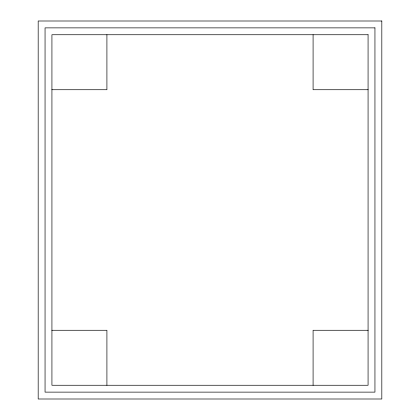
<?xml version="1.0" encoding="UTF-8"?>
<svg xmlns="http://www.w3.org/2000/svg" width="420" height="420" viewBox="0 0 420 420"><rect width="100%" height="100%" fill="white"/><g stroke="black" fill="none" stroke-linecap="round" stroke-linejoin="round"><path stroke-width="0.63" d="M51.928 89.728L106.911 89.728L106.911 34.745M368.072 89.728L313.089 89.728L313.089 34.745M51.928 330.272L106.911 330.272L106.911 385.256M368.072 330.272L313.089 330.272L313.089 385.256M381.817 21L38.183 21L38.183 399L381.817 399L381.817 21M374.945 27.872L45.055 27.872L45.055 392.128L374.945 392.128L374.945 27.872M368.072 34.745L51.928 34.745L51.928 385.256L368.072 385.256L368.072 34.745"/></g></svg>
